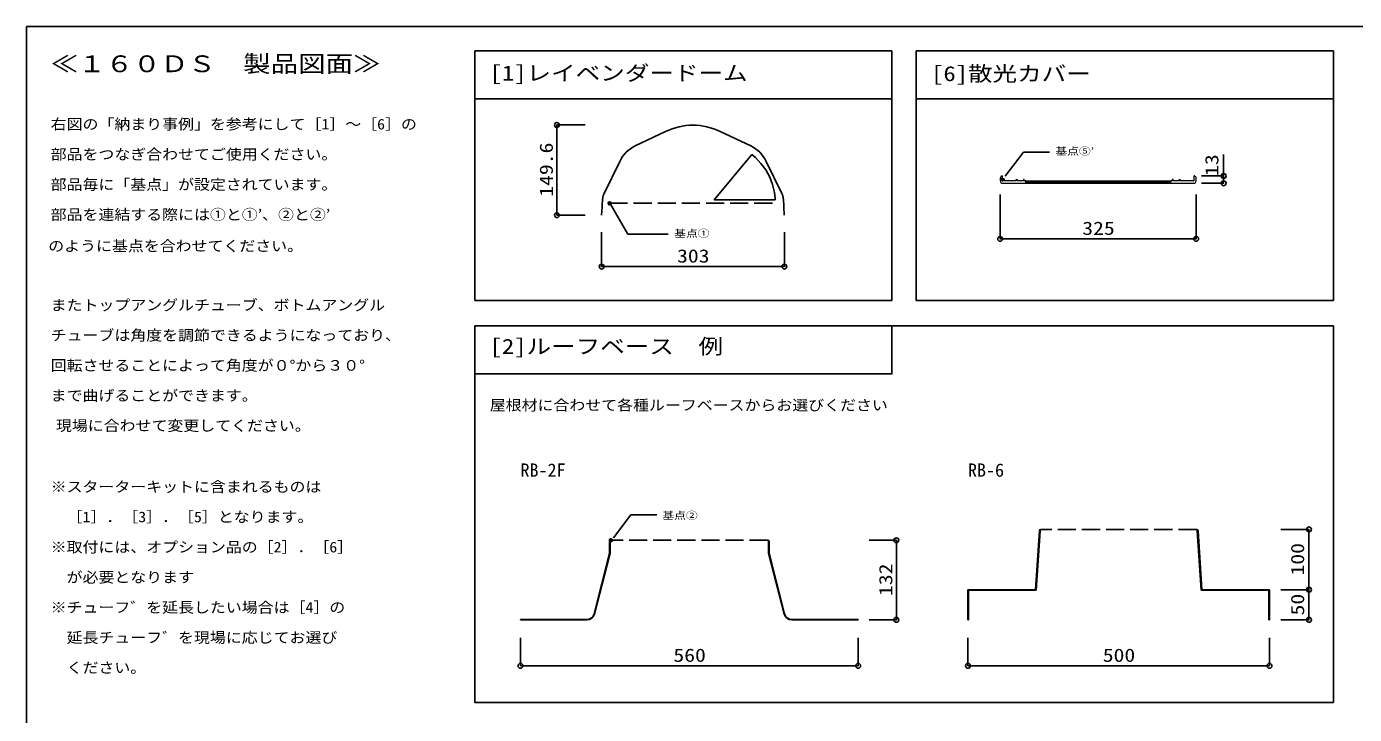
# Model space of a CAD drawing. Units: millimetres at full size, sheet at 1:10. Extents: x -2038 to 1962, y -1415 to 1385.
# Drawn here: x -2038 to 165, y 244 to 1385 of the extents above; entities that cross this region are included whole.
import ezdxf
from ezdxf.enums import TextEntityAlignment as Align

# ---------------------------------------------------------------- set-up
doc = ezdxf.new("R2010")
doc.units = ezdxf.units.MM
doc.header["$LTSCALE"] = 10
doc.header["$PDMODE"] = 32
doc.header["$PDSIZE"] = 5
doc.linetypes.add('DASHED3', pattern=[4, 3, -1])
for name, color, linetype in [('8-0', 7, 'Continuous'), ('F-8', 7, 'Continuous'), ('F-E', 7, 'Continuous'), ('F-F', 7, 'Continuous')]:
    doc.layers.add(name, color=color, linetype=linetype)
doc.layers.add('F-C', color=7, linetype='Continuous', lineweight=18)
doc.styles.add('ＭＳ ゴシック', font='')
doc.styles.get('ＭＳ ゴシック').set_extended_font_data('MS Gothic')

msp = doc.modelspace()

# ---------------------------------------------------------------- linework, layer by layer
at = {"layer": '8-0'}
msp.add_lwpolyline([(-2037.5, -1415), (1962.5, -1415), (1962.5, 1385), (-2037.5, 1385)], close=True, dxfattribs=at)
at = {"layer": 'F-8'}
for p, q in [((-1294.4, 1266), (-1294.4, 1345)), ((-1294.4, 1345), (-602.38, 1345)), ((-1294.4, 931), (-1294.4, 1345)), ((-602.38, 931), (-602.38, 1345)), ((-562.38, 1263), (-562.38, 1345)), ((-562.38, 1345), (129.65, 1345)), ((-562.38, 931), (-562.38, 1345)), ((129.65, 1345), (129.65, 931)), ((-1294.4, 1265), (-602.38, 1265)), ((-562.38, 1265), (129.65, 1265)), ((-1111.05, 1221.79), (-1158.2, 1221.79)), ((-1158.02, 1072.16), (-1158.02, 1221.79)), ((-414.57, 1136.98), (-384.34, 1176.91)), ((-384.34, 1176.91), (-341.36, 1176.91)), ((-52.38, 1173.07), (-52.38, 1125.19)), ((-89.22, 1137.26), (-52.2, 1137.26)), ((-89.22, 1125.19), (-52.2, 1125.19)), ((-422.88, 1106.54), (-422.88, 1032.73)), ((-97.88, 1106.54), (-97.88, 1032.73)), ((-1069.25, 1090.36), (-1040.48, 1040.54)), ((-1111.05, 1072.16), (-1158.2, 1072.16)), ((-1083.83, 1044.25), (-1083.83, 986.83)), ((-1040.48, 1040.54), (-973.5, 1040.54)), ((-780.79, 1044.25), (-780.79, 986.83)), ((-422.88, 1032.91), (-97.88, 1032.91)), ((-1083.83, 987.01), (-780.79, 987.01)), ((-602.38, 931), (-1294.4, 931)), ((129.65, 931), (-562.38, 931)), ((-1294.4, 889), (129.65, 889)), ((42.62, 551.3), (89.31, 551.3)), ((89.13, 451.3), (89.13, 551.3)), ((-640.33, 533.3), (-594.94, 533.3)), ((-595.12, 401.3), (-595.12, 533.3)), ((42.56, 451.3), (89.31, 451.3)), ((42.62, 451.3), (89.31, 451.3)), ((89.13, 401.3), (89.13, 451.3)), ((-640.33, 401.3), (-594.94, 401.3)), ((42.56, 401.3), (89.31, 401.3)), ((-1218.39, 371.58), (-1218.39, 324.9)), ((-658.39, 371.58), (-658.39, 324.9)), ((-476.36, 371.58), (-476.36, 324.9)), ((23.64, 371.58), (23.64, 324.9)), ((-1218.39, 325.08), (-658.39, 325.08)), ((-476.36, 325.08), (23.64, 325.08))]:
    msp.add_line(p, q, dxfattribs=at)
for points in [[(-1294.4, 809), (-602.38, 809), (-602.38, 889)], [(129.65, 889), (129.65, 264.47), (-1294.4, 264.47), (-1294.4, 889)], [(-1063.93, 537.49), (-1035.17, 575.49), (-992.18, 575.49)]]:
    msp.add_lwpolyline(points, dxfattribs=at)
for centre in [(-1158.02, 1221.79), (-52.38, 1137.26), (-52.38, 1125.19), (-1158.02, 1072.16), (-422.88, 1032.91), (-97.88, 1032.91), (-1083.83, 987.01), (-780.79, 987.01), (89.13, 551.3), (-595.12, 533.3), (89.13, 451.3), (89.13, 451.3), (-595.12, 401.3), (89.13, 401.3), (-1218.39, 325.08), (-658.39, 325.08), (-476.36, 325.08), (23.64, 325.08)]:
    msp.add_circle(centre, 4, dxfattribs=at)
at = {"layer": 'F-C'}
for p, q in [((-422.88, 1133.14), (-422.88, 1129.51)), ((-419.54, 1137.26), (-419.75, 1137.26)), ((-418.86, 1134.72), (-419.04, 1136.81)), ((-418.86, 1129.4), (-418.86, 1134.72)), ((-418.56, 1125.19), (-378.39, 1125.19)), ((-396.26, 1129), (-418.46, 1129)), ((-384.53, 1129), (-394.76, 1129)), ((-384.51, 1131.29), (-384.53, 1129)), ((-383.14, 1131.29), (-384.51, 1131.29)), ((-383.12, 1129), (-383.14, 1131.29)), ((-380.55, 1129), (-383.12, 1129)), ((-380.51, 1126.71), (-380.55, 1129)), ((-380.55, 1129), (-140.2, 1129)), ((-376.06, 1126.46), (-380.26, 1126.46)), ((-379.92, 1127.02), (-379.92, 1126.46)), ((-379.92, 1127.02), (-140.83, 1127.02)), ((-379.92, 1126.46), (-140.83, 1126.46)), ((-378.39, 1125.19), (-142.36, 1125.19)), ((-376.06, 1126.21), (-376.06, 1126.46)), ((-376.06, 1126.21), (-144.69, 1126.21)), ((-144.69, 1126.46), (-144.69, 1126.21)), ((-140.49, 1126.46), (-144.69, 1126.46)), ((-142.36, 1125.19), (-102.2, 1125.19)), ((-140.83, 1126.46), (-140.83, 1127.02)), ((-140.2, 1129), (-140.24, 1126.71)), ((-137.63, 1129), (-140.2, 1129)), ((-137.61, 1131.29), (-137.63, 1129)), ((-136.24, 1131.29), (-137.61, 1131.29)), ((-136.22, 1129), (-136.24, 1131.29)), ((-125.99, 1129), (-136.22, 1129)), ((-125.95, 1131.3), (-124.53, 1131.3)), ((-124.53, 1131.3), (-124.49, 1129)), ((-102.29, 1129), (-124.49, 1129)), ((-101.71, 1136.81), (-101.89, 1134.72)), ((-101.89, 1134.72), (-101.89, 1129.4)), ((-101, 1137.26), (-101.21, 1137.26)), ((-97.88, 1129.51), (-97.88, 1133.14))]:
    msp.add_line(p, q, dxfattribs=at)
at = {"layer": 'F-C', "color": 8}
for p, q in [((-380.51, 1126.71), (-379.92, 1126.71)), ((-140.83, 1126.71), (-140.24, 1126.71))]:
    msp.add_line(p, q, dxfattribs=at)
at = {"layer": 'F-C'}
for points in [[(-396.26, 1129), (-396.22, 1131.3), (-394.8, 1131.3), (-394.76, 1129)], [(-125.99, 1129), (-125.95, 1131.3), (-125.98, 1131.3)]]:
    msp.add_lwpolyline(points, dxfattribs=at)
for centre, radius, start, end in [((-418.56, 1133.14), 4.32, 108.29152, 180), ((-418.56, 1129.51), 4.32, 180, 270), ((-419.75, 1136.76), 0.508, 90, 108.29152), ((-419.54, 1136.76), 0.5, 5, 90), ((-418.46, 1129.4), 0.4, 180, 270), ((-380.26, 1126.72), 0.254, 181, 270), ((-378.39, 1128.37), 3.18, 270, 317.15636), ((-142.36, 1128.37), 3.18, 222.84364, 270), ((-140.49, 1126.72), 0.254, 270, 359), ((-102.29, 1129.4), 0.4, 270, 0), ((-102.2, 1129.51), 4.32, 270, 0), ((-101.21, 1136.76), 0.5, 90, 175), ((-101, 1136.76), 0.508, 71.70848, 90), ((-102.2, 1133.14), 4.32, 0, 71.70848)]:
    msp.add_arc(centre, radius, start, end, dxfattribs=at)
msp.add_point((-418.86, 1131.3), dxfattribs=at)
at = {"layer": 'F-E'}
for p, q in [((-977.69, 1210.75), (-1028.29, 1187.06)), ((-836.43, 1187.06), (-887.04, 1210.75)), ((-897.43, 1097.51), (-834.63, 1172.68)), ((-828.87, 1167.97), (-834.63, 1172.68)), ((-819.59, 1158.18), (-828.87, 1167.97)), ((-1053.9, 1161.22), (-1079.84, 1108.32)), ((-811.65, 1147.27), (-819.59, 1158.18)), ((-805.17, 1135.44), (-811.65, 1147.27)), ((-784.89, 1108.32), (-810.83, 1161.22)), ((-800.25, 1122.87), (-805.17, 1135.44)), ((-796.99, 1109.78), (-800.25, 1122.87)), ((-796.44, 1104.88), (-796.99, 1109.78)), ((-796.03, 1099.97), (-796.44, 1104.88)), ((-1082.99, 1085.76), (-1083.83, 1072.16)), ((-1083.07, 1088.06), (-1083.22, 1085.76)), ((-1083.22, 1085.76), (-1082.99, 1085.76)), ((-1082.85, 1088.06), (-1083.07, 1088.06)), ((-1082.21, 1098.37), (-1082.85, 1088.06)), ((-795.89, 1097.51), (-897.43, 1097.51)), ((-795.89, 1097.51), (-796.03, 1099.97)), ((-781.87, 1088.06), (-782.51, 1098.37)), ((-781.65, 1088.06), (-781.87, 1088.06)), ((-780.89, 1072.16), (-781.73, 1085.76)), ((-781.73, 1085.76), (-781.51, 1085.76)), ((-781.51, 1085.76), (-781.65, 1088.06))]:
    msp.add_line(p, q, dxfattribs=at)
at = {"layer": 'F-E', "linetype": 'DASHED3'}
msp.add_line((-1070.78, 1092), (-793.95, 1092), dxfattribs=at)
at = {"layer": 'F-E'}
for points in [[(-932.36, 1221.71), (-938.23, 1221.41), (-944.04, 1220.81), (-949.79, 1219.9), (-955.49, 1218.68), (-961.12, 1217.16), (-966.7, 1215.33), (-972.22, 1213.19), (-977.69, 1210.75)], [(-887.04, 1210.75), (-892.5, 1213.19), (-898.02, 1215.33), (-903.6, 1217.16), (-909.24, 1218.68), (-914.93, 1219.9), (-920.68, 1220.81), (-926.49, 1221.41), (-932.36, 1221.71)], [(-1028.29, 1187.06), (-1032.37, 1184.93), (-1036.19, 1182.49), (-1039.76, 1179.74), (-1043.09, 1176.66), (-1046.17, 1173.28), (-1048.99, 1169.57), (-1051.57, 1165.55), (-1053.9, 1161.22)], [(-828.53, 1182.49), (-832.36, 1184.93), (-836.43, 1187.06)], [(-810.83, 1161.22), (-813.15, 1165.55), (-815.73, 1169.57), (-818.56, 1173.28), (-821.63, 1176.66), (-824.96, 1179.74), (-828.53, 1182.49)], [(-1081.76, 1102.33), (-1081.85, 1101.84), (-1081.93, 1101.35), (-1082, 1100.86), (-1082.06, 1100.36), (-1082.11, 1099.87), (-1082.16, 1099.37), (-1082.19, 1098.87), (-1082.21, 1098.37)], [(-1079.84, 1108.32), (-1080.16, 1107.61), (-1080.45, 1106.88), (-1080.73, 1106.15), (-1080.98, 1105.4), (-1081.21, 1104.65), (-1081.42, 1103.89), (-1081.6, 1103.12), (-1081.76, 1102.33)], [(-782.96, 1102.33), (-783.12, 1103.12), (-783.31, 1103.89), (-783.51, 1104.65), (-783.74, 1105.4), (-783.99, 1106.15), (-784.27, 1106.88), (-784.57, 1107.61), (-784.89, 1108.32)], [(-782.51, 1098.37), (-782.53, 1098.87), (-782.57, 1099.37), (-782.61, 1099.87), (-782.66, 1100.36), (-782.72, 1100.86), (-782.79, 1101.35), (-782.87, 1101.84), (-782.96, 1102.33)]]:
    msp.add_lwpolyline(points, dxfattribs=at)
msp.add_point((-1070.78, 1092), dxfattribs=at)
at = {"layer": 'F-F'}
for p, q in [((-355.36, 551.3), (-355.36, 550.1)), ((-97.37, 551.3), (-97.37, 550.1)), ((-1070.54, 531.34), (-1070.54, 512.18)), ((-1069.83, 531.34), (-1069.83, 512.18)), ((-1068.39, 532.59), (-1068.39, 533.3)), ((-808.39, 532.59), (-808.39, 533.3)), ((-806.96, 531.34), (-806.96, 512.18)), ((-806.25, 531.34), (-806.25, 512.18)), ((-357.85, 548.97), (-364.36, 451.3)), ((-356.66, 548.89), (-363.22, 450.5)), ((-96.07, 548.89), (-89.51, 450.5)), ((-94.88, 548.97), (-88.36, 451.3)), ((-1070.56, 511.88), (-1096.16, 411.33)), ((-1069.88, 511.71), (-1095.48, 411.15)), ((-806.91, 511.71), (-781.31, 411.15)), ((-806.22, 511.88), (-780.62, 411.33)), ((-476.36, 401.3), (-476.36, 451.3)), ((-364.36, 451.3), (-476.36, 451.3)), ((-475.56, 401.3), (-475.56, 450.5)), ((-363.22, 450.5), (-475.56, 450.5)), ((-89.51, 450.5), (22.84, 450.5)), ((-88.36, 451.3), (23.64, 451.3)), ((22.84, 401.3), (22.84, 450.5)), ((23.64, 401.3), (23.64, 451.3)), ((-1218.39, 402.01), (-1218.39, 401.3)), ((-1108.39, 402.01), (-1218.39, 402.01)), ((-1108.39, 401.3), (-1218.39, 401.3)), ((-658.39, 402.01), (-768.39, 402.01)), ((-658.39, 401.3), (-768.39, 401.3)), ((-658.39, 402.01), (-658.39, 401.3)), ((-476.36, 401.3), (-475.56, 401.3)), ((22.84, 401.3), (23.64, 401.3))]:
    msp.add_line(p, q, dxfattribs=at)
at = {"layer": 'F-F', "linetype": 'DASHED3'}
for p, q in [((-97.37, 551.3), (-355.36, 551.3)), ((-808.39, 533.3), (-1068.39, 533.3))]:
    msp.add_line(p, q, dxfattribs=at)
at = {"layer": 'F-F'}
for centre, radius, start, end in [((-355.36, 548.8), 2.5, 90, 176.18593), ((-97.37, 548.8), 2.5, 3.81407, 90), ((-1068.39, 531.16), 2.14, 90, 175.15273), ((-1068.39, 531.16), 1.43, 90, 175.15273), ((-808.39, 531.16), 2.14, 4.84727, 90), ((-808.39, 531.16), 1.43, 4.84727, 90), ((-355.36, 548.8), 1.3, 90, 176.18593), ((-97.37, 548.8), 1.3, 3.81407, 90), ((-1072.06, 512.18), 1.52, 348.92516, 0), ((-1072.06, 512.18), 2.23, 348.92516, 0), ((-804.72, 512.18), 2.23, 180, 191.07484), ((-804.72, 512.18), 1.52, 180, 191.07484), ((-1108.39, 414.69), 12.68, 270, 344.62252), ((-1108.39, 414.69), 13.39, 270, 344.62252), ((-768.39, 414.69), 13.39, 195.37748, 270), ((-768.39, 414.69), 12.68, 195.37748, 270)]:
    msp.add_arc(centre, radius, start, end, dxfattribs=at)
msp.add_point((-1068.39, 533.3), dxfattribs=at)

# ---------------------------------------------------------------- texts
at = {"layer": 'F-8', "style": 'ＭＳ ゴシック'}
for s, height, width, p in [('≪１６０ＤＳ\u3000製品図面≫', 27.86, 1.2, (-1997.5, 1301)), ('[1]レイベンダードーム', 24.89, 1.2, (-1269.4, 1288.02)), ('[6]散光カバー', 24.89, 1.2, (-537.38, 1287.02)), ('右図の「納まり事例」を参考にして［1］～［6］の', 17.6, 1.1, (-1997.5, 1209.09)), ('部品をつなぎ合わせてご使用ください。', 17.6, 1.1, (-1997.5, 1159.09)), ('基点⑤’', 11.94, 1.2, (-331.36, 1168.77)), ('部品毎に「基点」が設定されています。', 17.6, 1.1, (-1997.5, 1109.09)), ('部品を連結する際には①と①’、②と②’', 17.6, 1.1, (-1997.5, 1059.09)), ('325', 21.99, 1.2, (-286.85, 1033)), ('基点①', 11.94, 1.2, (-963.5, 1032.4)), ('のように基点を合わせてください。', 17.6, 1.1, (-2001.5, 1007.13)), ('303', 21.99, 1.2, (-958.78, 987.1)), ('またトップアングルチューブ、ボトムアングル', 17.6, 1.1, (-1997.5, 909.09)), ('チューブは角度を調節できるようになっており、', 17.6, 1.1, (-1997.5, 859.09)), ('[2]ルーフベース\u3000例', 24.89, 1.2, (-1269.4, 834.83)), ('回転させることによって角度が０°から３０°', 17.6, 1.1, (-1997.5, 809.09)), ('まで曲げることができます。', 17.6, 1.1, (-1997.5, 759.09)), ('屋根材に合わせて各種ルーフベースからお選びください', 17.6, 1.1, (-1269.4, 743.18)), ('現場に合わせて変更してください。', 17.6, 1.1, (-1988.81, 709.23)), ('※スターターキットに含まれるものは', 17.6, 1.1, (-1997.5, 607.87)), ('\u3000［1］．［3］．［5］となります。', 17.6, 1.1, (-1997.5, 557.87)), ('基点②', 11.94, 1.2, (-983.18, 564.72)), ('※取付には、オプション品の［2］．［6］', 17.6, 1.1, (-1997.5, 507.87)), ('\u3000が必要となります', 17.6, 1.1, (-1997.5, 457.87)), ('※チューフ゛を延長したい場合は［4］の', 17.6, 1.1, (-1997.5, 407.87)), ('\u3000延長チューフ゛を現場に応じてお選び', 17.6, 1.1, (-1997.5, 357.87)), ('560', 21.99, 1.2, (-964.86, 325.08)), ('500', 21.99, 1.2, (-252.84, 325.08)), ('\u3000ください。', 17.6, 1.1, (-1997.5, 307.87))]:
    msp.add_text(s, height=height, dxfattribs=dict(at, width=width)).set_placement(p, align=Align.BOTTOM_LEFT)
at = {"layer": 'F-8', "style": 'ＭＳ ゴシック', "width": 1.2}
for s, p in [('149.6', (-1158.11, 1102.86)), ('13', (-54.46, 1137.34)), ('100', (87.71, 474.83)), ('132', (-595.21, 440.83)), ('50', (87.71, 408.65))]:
    msp.add_text(s, height=21.99, rotation=90, dxfattribs=at).set_placement(p, align=Align.BOTTOM_LEFT)
at = {"layer": 'F-8', "style": 'ＭＳ ゴシック'}
for s, p in [('RB-2F', (-1218.39, 632.01)), ('RB-6', (-476.36, 632.01))]:
    msp.add_text(s, height=21.99, dxfattribs=at).set_placement(p, align=Align.BOTTOM_LEFT)

doc.saveas('drawing.dxf')
